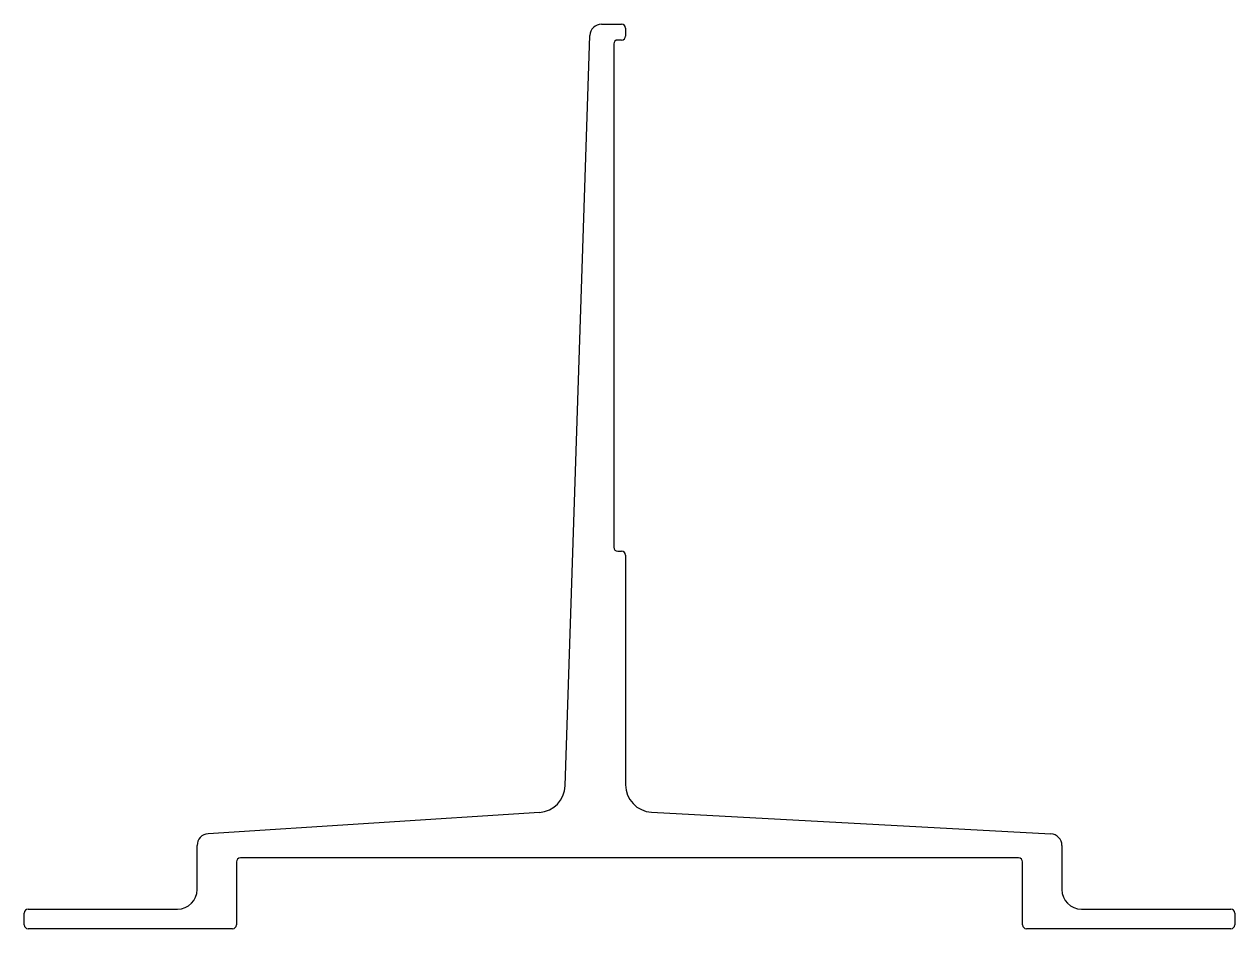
# Model space of a CAD drawing. Extents: x -75 to 79, y 1 to 116.
import ezdxf

# ---------------------------------------------------------------- set-up
doc = ezdxf.new("R2010")
doc.units = 0
doc.layers.get('0').update_dxf_attribs({"linetype": 'CONTINUOUS'})

msp = doc.modelspace()

# ---------------------------------------------------------------- linework, layer by layer
for p, q in [((-1.48, 116.12), (1.07, 116.12)), ((1.57, 115.62), (1.57, 114.61)), ((-6.11, 19.3), (-2.97, 114.67)), ((1.07, 114.11), (0.57, 114.11)), ((0.07, 113.61), (0.07, 49.62)), ((0.57, 49.12), (1.07, 49.12)), ((1.57, 48.62), (1.57, 19.43)), ((-51.52, 13.21), (-9.38, 15.92)), ((4.88, 15.94), (55.65, 13.19)), ((-52.93, 6.12), (-52.93, 11.71)), ((57.07, 11.69), (57.07, 6.12)), ((-47.93, 9.62), (-47.93, 1.62)), ((51.57, 10.12), (-47.43, 10.12)), ((52.07, 1.62), (52.07, 9.62)), ((-74.93, 1.62), (-74.93, 3.12)), ((-74.43, 3.62), (-55.43, 3.62)), ((59.57, 3.62), (78.56, 3.62)), ((79.06, 3.12), (79.06, 1.62)), ((-48.43, 1.12), (-74.43, 1.12)), ((78.56, 1.12), (52.57, 1.12))]:
    msp.add_line(p, q)
for centre, radius, start, end in [((-1.48, 114.62), 1.5, 90, 178.1159), ((1.07, 115.62), 0.5, 0, 90), ((0.57, 113.61), 0.5, 90, 180), ((1.07, 114.61), 0.5, 270, 0), ((0.57, 49.62), 0.5, 180, 269.9847), ((1.07, 48.62), 0.5, 0, 90), ((-9.61, 19.41), 3.5, 273.6819, 358.1159), ((5.07, 19.43), 3.5, 180, 266.9059), ((-51.43, 11.71), 1.5, 93.6819, 180), ((55.57, 11.69), 1.5, 0, 86.9059), ((-47.43, 9.62), 0.5, 90, 180), ((51.57, 9.62), 0.5, 0, 90), ((-55.43, 6.12), 2.5, 270, 0), ((59.57, 6.12), 2.5, 180, 270), ((-74.43, 3.12), 0.5, 90, 180), ((78.56, 3.12), 0.5, 0, 90), ((-74.43, 1.62), 0.5, 180, 270), ((-48.43, 1.62), 0.5, 270, 0), ((52.57, 1.62), 0.5, 180, 270), ((78.56, 1.62), 0.5, 270, 0)]:
    msp.add_arc(centre, radius, start, end)

doc.saveas('drawing.dxf')
